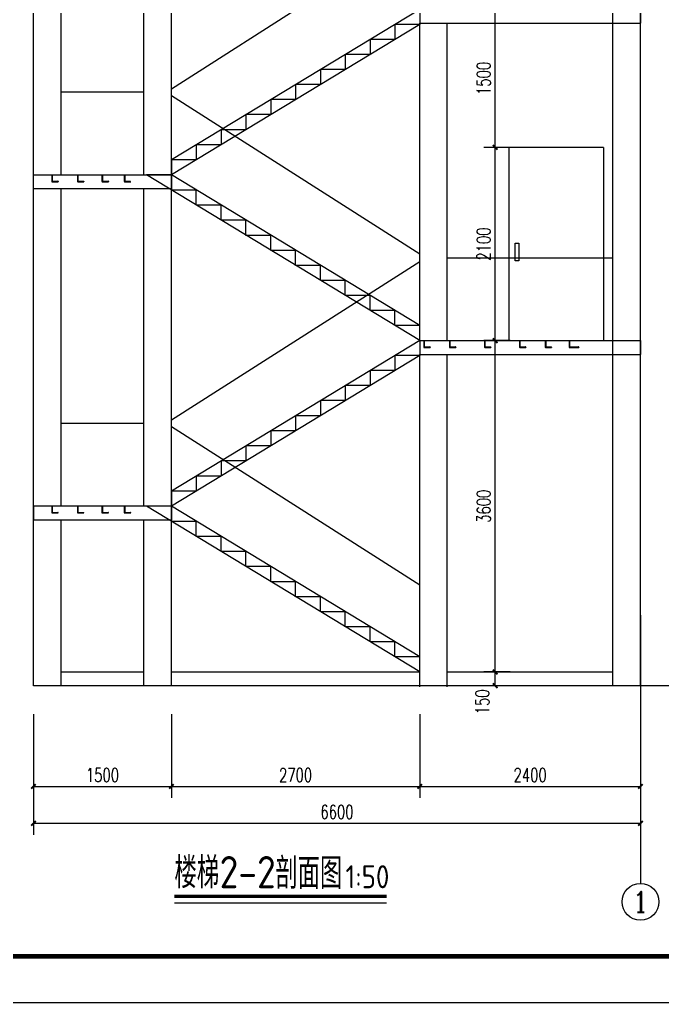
# Model space of a CAD drawing. Extents: x -522490 to 417652, y 450811 to 1108047.
# Drawn here: x 354698 to 361686, y 450811 to 461490 of the extents above; entities that cross this region are included whole.
import ezdxf
from ezdxf.enums import TextEntityAlignment as Align

# ---------------------------------------------------------------- set-up
doc = ezdxf.new("R2010")
doc.units = 0
doc.header["$LTSCALE"] = 1000
doc.header["$MEASUREMENT"] = 0
for name, color, linetype in [('AXIS', 3, 'Continuous'), ('AXIS_TEXT', 7, 'Continuous'), ('DIM_SYMB', 3, 'Continuous'), ('PUB_DIM', 3, 'Continuous'), ('PUB_TEXT', 7, 'Continuous'), ('PUB_TITLE', 4, 'Continuous'), ('WALL', 9, 'Continuous'), ('标注', 4, 'Continuous')]:
    doc.layers.add(name, color=color, linetype=linetype)
doc.styles.add('_TCH_AXIS', font='COMPLEX', dxfattribs={"bigfont": 'GBCBIG'})
doc.styles.add('_TCH_DIM_T3', font='SIMPLEX', dxfattribs={"width": 0.705882, "bigfont": 'GBCBIG'})
doc.styles.get("Standard").update_dxf_attribs({"font": 'gbenor.shx', "bigfont": 'gbcbig.shx'})
doc.dimstyles.new('_TCH_ARCH&&50', dxfattribs={"dimtxt": 148.75, "dimasz": 50, "dimexe": 125, "dimexo": 150, "dimgap": 50, "dimtad": 1, "dimdec": 0, "dimzin": 0, "dimdsep": 46, "dimtxsty": '_TCH_DIM_T3', "dimblk": 'ARCHTICK', "dimcen": 0.09, "dimclrt": 7, "dimazin": 2, "dimtfac": 1, "dimtdec": 0, "dimtix": 1, "dimtmove": 2, "dimatfit": 3, "dimfxl": 0, "dimtolj": 1, "dimtzin": 0, "dimarcsym": 0})

# ---------------------------------------------------------------- blocks, each defined once
blk = doc.blocks.new('_ArchTick')
at = {"color": 0, "linetype": 'ByBlock', "const_width": 0.4}
blk.add_lwpolyline([(-0.5, -0.5), (0.5, 0.5)], dxfattribs=at)
blk = doc.blocks.new('*D938')
at = {"layer": 'Defpoints', "color": 0}
for p in [(426585, 417374), (428085, 417374), (428085, 416439)]:
    blk.add_point(p, dxfattribs=at)
at = {"layer": 'PUB_DIM', "color": 0, "lineweight": -2}
for p, q in [((426585, 417224), (426585, 416314)), ((428085, 417224), (428085, 416314)), ((426585, 416439), (428085, 416439))]:
    blk.add_line(p, q, dxfattribs=at)
at = {"layer": 'PUB_DIM', "color": 0, "lineweight": -2, "xscale": 50, "yscale": 50, "zscale": 50, "rotation": 180}
blk.add_blockref('_ArchTick', (426585, 416439), dxfattribs=at)
at = {"layer": 'PUB_DIM', "color": 0, "lineweight": -2, "xscale": 50, "yscale": 50, "zscale": 50}
blk.add_blockref('_ArchTick', (428085, 416439), dxfattribs=at)
at = {"layer": 'PUB_DIM', "color": 7, "insert": (427335, 416563), "char_height": 148.8, "attachment_point": 5, "style": '_TCH_DIM_T3'}
blk.add_mtext('\\A1;1500', dxfattribs=at)
blk = doc.blocks.new('*D939')
at = {"layer": 'Defpoints', "color": 0}
for p in [(428085, 417374), (430785, 417374), (430785, 416439)]:
    blk.add_point(p, dxfattribs=at)
at = {"layer": 'PUB_DIM', "color": 0, "lineweight": -2}
for p, q in [((428085, 417224), (428085, 416314)), ((430785, 417224), (430785, 416314)), ((428085, 416439), (430785, 416439))]:
    blk.add_line(p, q, dxfattribs=at)
at = {"layer": 'PUB_DIM', "color": 0, "lineweight": -2, "xscale": 50, "yscale": 50, "zscale": 50, "rotation": 180}
blk.add_blockref('_ArchTick', (428085, 416439), dxfattribs=at)
at = {"layer": 'PUB_DIM', "color": 0, "lineweight": -2, "xscale": 50, "yscale": 50, "zscale": 50}
blk.add_blockref('_ArchTick', (430785, 416439), dxfattribs=at)
at = {"layer": 'PUB_DIM', "color": 7, "insert": (429435, 416563), "char_height": 148.8, "attachment_point": 5, "style": '_TCH_DIM_T3'}
blk.add_mtext('\\A1;2700', dxfattribs=at)
blk = doc.blocks.new('*D940')
at = {"layer": 'Defpoints', "color": 0}
for p in [(430785, 417374), (433185, 417374), (433185, 416439)]:
    blk.add_point(p, dxfattribs=at)
at = {"layer": 'PUB_DIM', "color": 0, "lineweight": -2}
for p, q in [((430785, 417224), (430785, 416314)), ((433185, 417224), (433185, 416314)), ((430785, 416439), (433185, 416439))]:
    blk.add_line(p, q, dxfattribs=at)
at = {"layer": 'PUB_DIM', "color": 0, "lineweight": -2, "xscale": 50, "yscale": 50, "zscale": 50, "rotation": 180}
blk.add_blockref('_ArchTick', (430785, 416439), dxfattribs=at)
at = {"layer": 'PUB_DIM', "color": 0, "lineweight": -2, "xscale": 50, "yscale": 50, "zscale": 50}
blk.add_blockref('_ArchTick', (433185, 416439), dxfattribs=at)
at = {"layer": 'PUB_DIM', "color": 7, "insert": (431985, 416563), "char_height": 148.8, "attachment_point": 5, "style": '_TCH_DIM_T3'}
blk.add_mtext('\\A1;2400', dxfattribs=at)
blk = doc.blocks.new('*D941')
at = {"layer": 'Defpoints', "color": 0}
for p in [(426585, 416974), (433185, 416974), (433185, 416039)]:
    blk.add_point(p, dxfattribs=at)
at = {"layer": 'PUB_DIM', "color": 0, "lineweight": -2}
for p, q in [((426585, 416824), (426585, 415914)), ((433185, 416824), (433185, 415914)), ((426585, 416039), (433185, 416039))]:
    blk.add_line(p, q, dxfattribs=at)
at = {"layer": 'PUB_DIM', "color": 0, "lineweight": -2, "xscale": 50, "yscale": 50, "zscale": 50, "rotation": 180}
blk.add_blockref('_ArchTick', (426585, 416039), dxfattribs=at)
at = {"layer": 'PUB_DIM', "color": 0, "lineweight": -2, "xscale": 50, "yscale": 50, "zscale": 50}
blk.add_blockref('_ArchTick', (433185, 416039), dxfattribs=at)
at = {"layer": 'PUB_DIM', "color": 7, "insert": (429885, 416163), "char_height": 148.8, "attachment_point": 5, "style": '_TCH_DIM_T3'}
blk.add_mtext('\\A1;6600', dxfattribs=at)
blk = doc.blocks.new('*D945')
at = {"layer": 'Defpoints', "color": 0}
for p in [(431605, 424884), (431919, 424884), (431919, 423384)]:
    blk.add_point(p, dxfattribs=at)
at = {"layer": 'PUB_DIM', "color": 0, "lineweight": -2}
for p, q in [((431769, 424884), (431480, 424884)), ((431605, 423384), (431605, 424884)), ((431769, 423384), (431480, 423384))]:
    blk.add_line(p, q, dxfattribs=at)
at = {"layer": 'PUB_DIM', "color": 0, "lineweight": -2, "xscale": 50, "yscale": 50, "zscale": 50}
for p, rotation in [((431605, 424884), 90), ((431605, 423384), 270)]:
    blk.add_blockref('_ArchTick', p, dxfattribs=dict(at, rotation=rotation))
at = {"layer": 'PUB_DIM', "color": 7, "insert": (431480, 424134), "char_height": 148.8, "attachment_point": 5, "rotation": 90, "style": '_TCH_DIM_T3'}
blk.add_mtext('\\A1;1500', dxfattribs=at)
blk = doc.blocks.new('*D946')
at = {"layer": 'Defpoints', "color": 0}
for p in [(431605, 423384), (431919, 423384), (431919, 421284)]:
    blk.add_point(p, dxfattribs=at)
at = {"layer": 'PUB_DIM', "color": 0, "lineweight": -2}
for p, q in [((431769, 423384), (431480, 423384)), ((431605, 421284), (431605, 423384)), ((431769, 421284), (431480, 421284))]:
    blk.add_line(p, q, dxfattribs=at)
at = {"layer": 'PUB_DIM', "color": 0, "lineweight": -2, "xscale": 50, "yscale": 50, "zscale": 50}
for p, rotation in [((431605, 423384), 90), ((431605, 421284), 270)]:
    blk.add_blockref('_ArchTick', p, dxfattribs=dict(at, rotation=rotation))
at = {"layer": 'PUB_DIM', "color": 7, "insert": (431480, 422334), "char_height": 148.8, "attachment_point": 5, "rotation": 90, "style": '_TCH_DIM_T3'}
blk.add_mtext('\\A1;2100', dxfattribs=at)
blk = doc.blocks.new('*D947')
at = {"layer": 'Defpoints', "color": 0}
for p in [(431605, 421284), (431919, 421284), (431919, 417684)]:
    blk.add_point(p, dxfattribs=at)
at = {"layer": 'PUB_DIM', "color": 0, "lineweight": -2}
for p, q in [((431769, 421284), (431480, 421284)), ((431605, 417684), (431605, 421284)), ((431769, 417684), (431480, 417684))]:
    blk.add_line(p, q, dxfattribs=at)
at = {"layer": 'PUB_DIM', "color": 0, "lineweight": -2, "xscale": 50, "yscale": 50, "zscale": 50}
for p, rotation in [((431605, 421284), 90), ((431605, 417684), 270)]:
    blk.add_blockref('_ArchTick', p, dxfattribs=dict(at, rotation=rotation))
at = {"layer": 'PUB_DIM', "color": 7, "insert": (431480, 419484), "char_height": 148.8, "attachment_point": 5, "rotation": 90, "style": '_TCH_DIM_T3'}
blk.add_mtext('\\A1;3600', dxfattribs=at)
blk = doc.blocks.new('*D948')
at = {"layer": 'Defpoints', "color": 0}
for p in [(431605, 417684), (431919, 417684), (431919, 417534)]:
    blk.add_point(p, dxfattribs=at)
at = {"layer": 'PUB_DIM', "color": 0, "lineweight": -2}
for p, q in [((431769, 417684), (431480, 417684)), ((431605, 417534), (431605, 417684)), ((431769, 417534), (431480, 417534))]:
    blk.add_line(p, q, dxfattribs=at)
at = {"layer": 'PUB_DIM', "color": 0, "lineweight": -2, "xscale": 50, "yscale": 50, "zscale": 50}
for p, rotation in [((431605, 417684), 90), ((431605, 417534), 270)]:
    blk.add_blockref('_ArchTick', p, dxfattribs=dict(at, rotation=rotation))
at = {"layer": 'PUB_DIM', "color": 7, "insert": (431467, 417359), "char_height": 148.8, "attachment_point": 5, "rotation": 90, "style": '_TCH_DIM_T3'}
blk.add_mtext('\\A1;150', dxfattribs=at)
blk = doc.blocks.new('TUUI90')
at = {"color": 5}
for p, q in [((432884.6, 417533.9), (432884.6, 431933.9)), ((426584.6, 417533.9), (426584.6, 430133.9)), ((426884.6, 423083.9), (426884.6, 426533.9)), ((427784.6, 423083.9), (427784.6, 426533.9)), ((428084.6, 423083.9), (428084.6, 426533.9)), ((430784.6, 421283.9), (430784.6, 424733.9)), ((426884.6, 419483.9), (426884.6, 422933.9)), ((427784.6, 419483.9), (427784.6, 422933.9)), ((428084.6, 419483.9), (428084.6, 422933.9)), ((430784.6, 417520.9), (430784.6, 421133.9)), ((426884.6, 417533.9), (426884.6, 419333.9)), ((427784.6, 417531.9), (427784.6, 419333.9)), ((428084.6, 417531.9), (428084.6, 419333.9))]:
    blk.add_line(p, q, dxfattribs=at)
for p, q in [((428084.6, 424022.2), (430784.6, 425745.6)), ((430784.6, 424884.4), (428084.6, 423247.9)), ((430784.6, 424720.9), (428084.4, 423084.2)), ((427784.6, 423983.9), (426884.6, 423983.9)), ((430784.6, 422222.2), (428084.6, 423945.6)), ((432784.6, 423383.9), (432784.6, 421283.9)), ((430784.6, 421284), (427814.6, 423084.2)), ((430784.6, 421447.5), (428084.4, 423084.2)), ((431084.6, 422183.9), (432884.6, 422183.9)), ((428084.6, 420422.2), (430784.6, 422145.6)), ((430784.6, 421284.4), (428084.6, 419647.9)), ((430784.6, 421120.9), (428084.4, 419484.2)), ((427784.6, 420383.9), (426884.6, 420383.9)), ((430784.6, 418628.1), (428084.6, 420345.8)), ((430784.6, 417684), (427814.6, 419484.2)), ((430784.6, 417847.5), (428084.4, 419484.2)), ((426884.6, 417683.9), (427784.6, 417683.9)), ((428084.6, 417683.9), (430784.6, 417683.9)), ((431084.6, 417683.9), (432884.6, 417683.9)), ((434763.7, 417533.9), (426584.6, 417533.9))]:
    blk.add_line(p, q)
for points in [[(433184.6, 417533.9), (433184.6, 432083.9), (433184.6, 432183.9)], [(431084.6, 421283.9), (431084.6, 424733.9)], [(431084.6, 417520.9), (431084.6, 421133.9)]]:
    blk.add_lwpolyline(points, dxfattribs=at)
for points in [[(430784.6, 424884.4), (430784.6, 424721.4), (430514.6, 424721.4), (430514.6, 424558.4), (430244.6, 424558.4), (430244.6, 424395.4), (429974.6, 424395.4), (429974.6, 424232.4), (429704.6, 424232.4), (429704.6, 424068.4), (429434.6, 424068.4), (429434.6, 423904.4), (429164.6, 423904.4), (429164.6, 423740.4), (428894.6, 423740.4), (428894.6, 423576.2), (428624.6, 423576.4), (428624.6, 423412.4), (428354.6, 423412.4), (428354.6, 423248.4), (428084.6, 423248.4), (428084.6, 423084.2), (427814.6, 423084.2)], [(432784.6, 423383.9), (431754.6, 423383.9), (431754.6, 421283.9)], [(430784.6, 421284), (430784.6, 421447), (430514.6, 421447), (430514.6, 421610), (430244.6, 421610), (430244.6, 421773), (429974.6, 421773), (429974.6, 421936), (429704.6, 421936), (429704.6, 422100), (429434.6, 422100), (429434.6, 422264), (429164.6, 422264), (429164.6, 422428), (428894.6, 422428), (428894.6, 422592.2), (428624.6, 422592), (428624.6, 422756), (428354.6, 422756), (428354.6, 422920), (428084.6, 422920), (428084.6, 423084.2), (427814.6, 423084.2)], [(430784.6, 421284.4), (430784.6, 421121.4), (430514.6, 421121.4), (430514.6, 420958.4), (430244.6, 420958.4), (430244.6, 420795.4), (429974.6, 420795.4), (429974.6, 420632.4), (429704.6, 420632.4), (429704.6, 420468.4), (429434.6, 420468.4), (429434.6, 420304.4), (429164.6, 420304.4), (429164.6, 420140.4), (428894.6, 420140.4), (428894.6, 419976.2), (428624.6, 419976.4), (428624.6, 419812.4), (428354.6, 419812.4), (428354.6, 419648.4), (428084.6, 419648.4), (428084.6, 419484.2), (427814.6, 419484.2)], [(430784.6, 417684), (430784.6, 417847), (430514.6, 417847), (430514.6, 418010), (430244.6, 418010), (430244.6, 418173), (429974.6, 418173), (429974.6, 418336), (429704.6, 418336), (429704.6, 418500), (429434.6, 418500), (429434.6, 418664), (429164.6, 418664), (429164.6, 418828), (428894.6, 418828), (428894.6, 418992.2), (428624.6, 418992), (428624.6, 419156), (428354.6, 419156), (428354.6, 419320), (428084.6, 419320), (428084.6, 419484.2), (427814.6, 419484.2)]]:
    blk.add_lwpolyline(points)
blk.add_lwpolyline([(431820.8, 422341.8), (431863.2, 422341.8), (431863.2, 422151.4), (431820.8, 422151.4)], close=True)
at = {"layer": 'AXIS'}
blk.add_line((433184.6, 418300.9), (433184.6, 415386.1), dxfattribs=at)
blk.add_circle((433184.6, 415186.1), 200, dxfattribs=at)
at = {"layer": 'WALL'}
for p, q in [((433184.6, 424883.9), (433184.6, 424733.9)), ((430784.6, 424733.9), (433184.6, 424733.9)), ((428084.6, 423086.5), (428084.6, 423236.5)), ((428084.6, 423083.9), (426584.6, 423083.9)), ((428084.6, 423081.9), (428084.6, 422931.9)), ((428084.6, 422933.9), (426584.6, 422933.9)), ((430784.6, 421283.9), (433184.6, 421283.9)), ((430784.6, 421283.9), (432984.6, 421283.9)), ((430784.6, 421283.9), (433184.6, 421283.9)), ((433184.6, 421283.9), (433184.6, 421133.9)), ((430784.6, 421133.9), (433184.6, 421133.9)), ((428084.6, 419486.5), (428084.6, 419636.5)), ((428084.6, 419483.9), (426584.6, 419483.9)), ((426584.6, 419483.9), (426584.6, 419333.9)), ((428084.6, 419481.9), (428084.6, 419331.9)), ((428084.6, 419333.9), (426584.6, 419333.9))]:
    blk.add_line(p, q, dxfattribs=at)
at = {"layer": '标注'}
for p, q in [((426784, 423081.4, 0), (426784, 423013.9, 0)), ((426786.5, 423081.4, 0), (426784, 423081.4, 0)), ((426786.5, 423011.4, 0), (426854, 423011.4, 0)), ((426789, 423078.9, 0), (426789, 423018.9, 0)), ((426791.5, 423016.4, 0), (426851.5, 423016.4, 0)), ((426854, 423013.9, 0), (426854, 423011.4, 0)), ((427064, 423081.4, 0), (427064, 423013.9, 0)), ((427066.5, 423081.4, 0), (427064, 423081.4, 0)), ((427066.5, 423011.4, 0), (427134, 423011.4, 0)), ((427069, 423078.9, 0), (427069, 423018.9, 0)), ((427071.5, 423016.4, 0), (427131.5, 423016.4, 0)), ((427134, 423013.9, 0), (427134, 423011.4, 0)), ((427332.6, 423081.4, 0), (427330.1, 423081.4, 0)), ((427330.1, 423081.4, 0), (427330.1, 423013.9, 0)), ((427332.6, 423011.4, 0), (427400.1, 423011.4, 0)), ((427335.1, 423078.9, 0), (427335.1, 423018.9, 0)), ((427337.6, 423016.4, 0), (427397.6, 423016.4, 0)), ((427400.1, 423013.9, 0), (427400.1, 423011.4, 0)), ((427575.6, 423081.4, 0), (427573.1, 423081.4, 0)), ((427573.1, 423081.4, 0), (427573.1, 423013.9, 0)), ((427575.6, 423011.4, 0), (427643.1, 423011.4, 0)), ((427578.1, 423078.9, 0), (427578.1, 423018.9, 0)), ((427580.6, 423016.4, 0), (427640.6, 423016.4, 0)), ((430830.3, 421280.7), (430827.8, 421280.7)), ((430827.8, 421280.7), (430827.8, 421213.2)), ((430830.3, 421210.7), (430897.8, 421210.7)), ((430832.8, 421278.2), (430832.8, 421218.2)), ((430835.3, 421215.7), (430895.3, 421215.7)), ((430897.8, 421213.2), (430897.8, 421210.7)), ((431107.8, 421280.7), (431107.8, 421213.2)), ((431110.3, 421280.7), (431107.8, 421280.7)), ((431110.3, 421210.7), (431177.8, 421210.7)), ((431112.8, 421278.2), (431112.8, 421218.2)), ((431115.3, 421215.7), (431175.3, 421215.7)), ((431177.8, 421213.2), (431177.8, 421210.7)), ((431491.6, 421280.7), (431489.1, 421280.7)), ((431489.1, 421280.7), (431489.1, 421213.2)), ((431491.6, 421210.7), (431559.1, 421210.7)), ((431494.1, 421278.2), (431494.1, 421218.2)), ((431496.6, 421215.7), (431556.6, 421215.7)), ((431559.1, 421213.2), (431559.1, 421210.7)), ((431871.6, 421280.7), (431869.1, 421280.7)), ((431869.1, 421280.7), (431869.1, 421213.2)), ((431871.6, 421210.7), (431939.1, 421210.7)), ((431874.1, 421278.2), (431874.1, 421218.2)), ((431876.6, 421215.7), (431936.6, 421215.7)), ((431939.1, 421213.2), (431939.1, 421210.7)), ((432149.1, 421280.7), (432149.1, 421213.2)), ((432151.6, 421280.7), (432149.1, 421280.7)), ((432151.6, 421210.7), (432219.1, 421210.7)), ((432154.1, 421278.2), (432154.1, 421218.2)), ((432156.6, 421215.7), (432216.6, 421215.7)), ((432219.1, 421213.2), (432219.1, 421210.7)), ((432410.7, 421280.7), (432408.2, 421280.7)), ((432408.2, 421280.7), (432408.2, 421213.2)), ((432410.7, 421210.7), (432513.7, 421210.7)), ((432413.2, 421278.2), (432413.2, 421218.2)), ((432415.7, 421215.7), (432511.2, 421215.7)), ((432513.7, 421213.2), (432513.7, 421210.7)), ((426784, 419481.4, 0), (426784, 419413.9, 0)), ((426786.5, 419481.4, 0), (426784, 419481.4, 0)), ((426789, 419478.9, 0), (426789, 419418.9, 0)), ((427064, 419481.4, 0), (427064, 419413.9, 0)), ((427066.5, 419481.4, 0), (427064, 419481.4, 0)), ((427069, 419478.9, 0), (427069, 419418.9, 0)), ((427332.6, 419481.4, 0), (427330.1, 419481.4, 0)), ((427330.1, 419481.4, 0), (427330.1, 419413.9, 0)), ((427335.1, 419478.9, 0), (427335.1, 419418.9, 0)), ((427575.6, 419481.4, 0), (427573.1, 419481.4, 0)), ((427573.1, 419481.4, 0), (427573.1, 419413.9, 0)), ((427578.1, 419478.9, 0), (427578.1, 419418.9, 0)), ((426786.5, 419411.4, 0), (426854, 419411.4, 0)), ((426791.5, 419416.4, 0), (426851.5, 419416.4, 0)), ((426854, 419413.9, 0), (426854, 419411.4, 0)), ((427066.5, 419411.4, 0), (427134, 419411.4, 0)), ((427071.5, 419416.4, 0), (427131.5, 419416.4, 0)), ((427134, 419413.9, 0), (427134, 419411.4, 0)), ((427332.6, 419411.4, 0), (427400.1, 419411.4, 0)), ((427337.6, 419416.4, 0), (427397.6, 419416.4, 0)), ((427400.1, 419413.9, 0), (427400.1, 419411.4, 0)), ((427575.6, 419411.4, 0), (427643.1, 419411.4, 0)), ((427580.6, 419416.4, 0), (427640.6, 419416.4, 0)), ((427643.1, 419413.9, 0), (427643.1, 419411.4, 0))]:
    blk.add_line(p, q, dxfattribs=at)
for centre, start, end in [((426786.5, 423013.9, 0), 180, 270), ((426786.5, 423078.9, 0), 0, 90), ((426791.5, 423018.9, 0), 180, 270), ((426851.5, 423013.9, 0), 0, 90), ((427066.5, 423013.9, 0), 180, 270), ((427066.5, 423078.9, 0), 0, 90), ((427071.5, 423018.9, 0), 180, 270), ((427131.5, 423013.9, 0), 0, 90), ((427332.6, 423013.9, 0), 180, 270), ((427332.6, 423078.9, 0), 0, 90), ((427337.6, 423018.9, 0), 180, 270), ((427397.6, 423013.9, 0), 0, 90), ((427575.6, 423013.9, 0), 180, 270), ((427575.6, 423078.9, 0), 0, 90), ((427580.6, 423018.9, 0), 180, 270), ((430830.3, 421213.2), 180, 270), ((430830.3, 421278.2), 0, 90), ((430835.3, 421218.2), 180, 270), ((430895.3, 421213.2), 0, 90), ((431110.3, 421213.2), 180, 270), ((431110.3, 421278.2), 0, 90), ((431115.3, 421218.2), 180, 270), ((431175.3, 421213.2), 0, 90), ((431491.6, 421213.2), 180, 270), ((431491.6, 421278.2), 0, 90), ((431496.6, 421218.2), 180, 270), ((431556.6, 421213.2), 0, 90), ((431871.6, 421213.2), 180, 270), ((431871.6, 421278.2), 0, 90), ((431876.6, 421218.2), 180, 270), ((431936.6, 421213.2), 0, 90), ((432151.6, 421213.2), 180, 270), ((432151.6, 421278.2), 0, 90), ((432156.6, 421218.2), 180, 270), ((432216.6, 421213.2), 0, 90), ((432410.7, 421213.2), 180, 270), ((432410.7, 421278.2), 0, 90), ((432415.7, 421218.2), 180, 270), ((432511.2, 421213.2), 0, 90), ((426786.5, 419478.9, 0), 0, 90), ((427066.5, 419478.9, 0), 0, 90), ((427332.6, 419478.9, 0), 0, 90), ((427575.6, 419478.9, 0), 0, 90), ((426786.5, 419413.9, 0), 180, 270), ((426791.5, 419418.9, 0), 180, 270), ((426851.5, 419413.9, 0), 0, 90), ((427066.5, 419413.9, 0), 180, 270), ((427071.5, 419418.9, 0), 180, 270), ((427131.5, 419413.9, 0), 0, 90), ((427332.6, 419413.9, 0), 180, 270), ((427337.6, 419418.9, 0), 180, 270), ((427397.6, 419413.9, 0), 0, 90), ((427575.6, 419413.9, 0), 180, 270), ((427580.6, 419418.9, 0), 180, 270), ((427640.6, 419413.9, 0), 0, 90)]:
    blk.add_arc(centre, 2.5, start, end, dxfattribs=at)
at = {"layer": 'AXIS_TEXT', "style": '_TCH_AXIS', "width": 1.80381}
blk.add_text('1', height=225.5, dxfattribs=at).set_placement((433101.6, 415073.3), (433267.6, 415073.3), align=Align.FIT)
at = {"layer": 'PUB_DIM'}
for p1, p2, distance, picture, middle in [((431918.9, 423383.9), (431918.9, 424883.9), 314.2, '*D945', (431480.4, 424133.9)), ((431918.9, 421283.9), (431918.9, 423383.9), 314.2, '*D946', (431480.4, 422333.9)), ((431918.9, 417683.9), (431918.9, 421283.9), 314.2, '*D947', (431480.4, 419483.9)), ((426584.6, 417374), (428084.6, 417374), -935.2, '*D938', (427334.6, 416563.2)), ((428084.6, 417374), (430784.6, 417374), -935.2, '*D939', (429434.6, 416563.2)), ((430784.6, 417374), (433184.6, 417374), -935.2, '*D940', (431984.6, 416563.2)), ((426584.6, 416974), (433184.6, 416974), -935.2, '*D941', (429884.6, 416163.2))]:
    dim = blk.add_aligned_dim(p1=p1, p2=p2, distance=distance, dimstyle='_TCH_ARCH&&50', dxfattribs=at)
    dim.commit()
    dim.dimension.update_dxf_attribs({"geometry": picture, "text_midpoint": middle})
dim = blk.add_linear_dim(base=(431604.7, 417683.9), p1=(431918.9, 417533.9), p2=(431918.9, 417683.9), angle=90, dimstyle='_TCH_ARCH&&50', dxfattribs=at)
dim.commit()
dim.dimension.update_dxf_attribs({"geometry": '*D948', "text_midpoint": (431467.2, 417358.9), "dimtype": 161})

msp = doc.modelspace()

# ---------------------------------------------------------------- linework, layer by layer
at = {"layer": 'DIM_SYMB', "const_width": 35}
msp.add_lwpolyline([(356380.7, 451962.3), (358686.8, 451962.3)], dxfattribs=at)
at = {"layer": 'DIM_SYMB'}
msp.add_lwpolyline([(356380.7, 451892.3), (358686.8, 451892.3)], dxfattribs=at)
at = {"layer": 'PUB_TITLE'}
msp.add_lwpolyline([(344104.4, 450811), (381254.4, 450811), (381254.4, 471811), (344104.4, 471811)], close=True, dxfattribs=at)
at = {"layer": 'PUB_TITLE', "const_width": 50}
msp.add_lwpolyline([(345354.4, 451311), (380754.4, 451311), (380754.4, 471311), (345354.4, 471311)], close=True, dxfattribs=at)

# ---------------------------------------------------------------- block references
msp.add_blockref('TUUI90', (-71736.8, 36717.9))

# ---------------------------------------------------------------- texts
at = {"layer": 'PUB_TEXT'}
for s, height, p in [('楼梯', 337.59, (356380.7, 452051)), ('2-2', 350, (356872.2, 452051)), ('剖面图', 337.59, (357477.2, 452044.5)), ('1:50', 250, (358240.8, 452051))]:
    msp.add_text(s, height=height, dxfattribs=at).set_placement(p)

doc.saveas('drawing.dxf')
